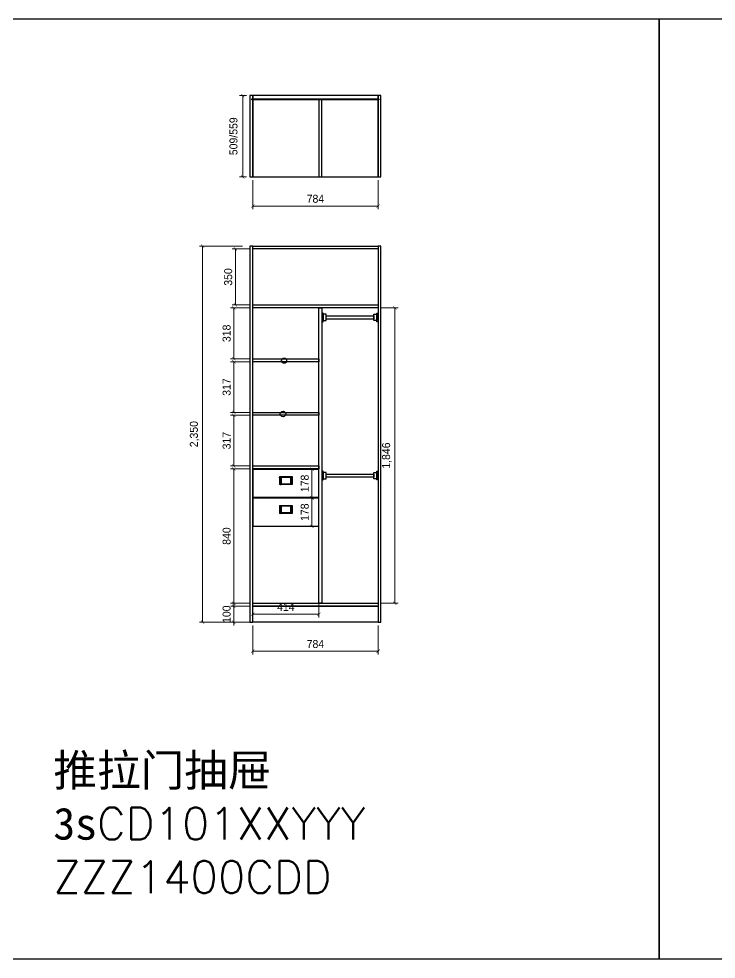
# Model space of a CAD drawing. Header units: millimetres. Extents: x 266 to 44582, y 25835 to 31716.
# Drawn here: x 11048 to 15408, y 25835 to 31711 of the extents above; entities that cross this region are included whole.
import ezdxf

# ---------------------------------------------------------------- set-up
doc = ezdxf.new("R2010")
doc.units = ezdxf.units.MM
for name, color, linetype in [('3', 3, 'Continuous'), ('7', 7, 'Continuous'), ('DIM【标注】', 66, 'Continuous'), ('外框', 7, 'Continuous')]:
    doc.layers.add(name, color=color, linetype=linetype)
doc.styles.add('-黑体', font='txt.shx', dxfattribs={"bigfont": 'bigfont.shx'})
doc.styles.add('AUDIT_D_071121225343-4', font='')
doc.styles.get('AUDIT_D_071121225343-4').set_extended_font_data('HY울릉도L')
doc.dimstyles.new('家居常用', dxfattribs={"dimscale": 200, "dimtxt": 0.25, "dimasz": 0.1, "dimexe": 0.1, "dimexo": 0.1, "dimgap": 0.1, "dimtad": 1, "dimdec": 0, "dimlunit": 6, "dimtxsty": 'AUDIT_D_071121225343-4', "dimblk": 'ARCHTICK', "dimcen": 1, "dimclrd": 252, "dimclre": 252, "dimclrt": 3, "dimadec": 0, "dimazin": 0, "dimtfac": 1, "dimtdec": 0, "dimtix": 1, "dimtmove": 1, "dimatfit": 3, "dimldrblk": 'DOT', "dimfxl": 0.3, "dimfxlon": 1, "dimlwd": 9, "dimlwe": 9, "dimarcsym": 0})
pattern_1 = [(45, (1305.171, -13759.847), (-2.245064, 2.245064), []), (45, (1305.171, -13758.2594), (-2.245064, 2.245064), [])]

# ---------------------------------------------------------------- blocks, each defined once
blk = doc.blocks.new('_ArchTick')
at = {"color": 0, "linetype": 'ByBlock', "const_width": 0.15}
blk.add_lwpolyline([(-0.5, -0.5), (0.5, 0.5)], dxfattribs=at)
blk = doc.blocks.new('*D19')
at = {"layer": '3', "color": 252, "lineweight": 9}
for p, q in [((12490.5, 30272.8), (12382.5, 30272.8)), ((12402.5, 30272.8), (12402.5, 29922.8)), ((12490.5, 29922.8), (12382.5, 29922.8))]:
    blk.add_line(p, q, dxfattribs=at)
at = {"layer": 'Defpoints', "color": 0}
for p in [(12510.5, 30272.8), (12402.5, 29922.8), (12510.5, 29922.8)]:
    blk.add_point(p, dxfattribs=at)
at = {"layer": '3', "color": 252, "lineweight": 9, "xscale": 20, "yscale": 20, "zscale": 20}
for p, rotation in [((12402.5, 30272.8), 90), ((12402.5, 29922.8), 270)]:
    blk.add_blockref('_ArchTick', p, dxfattribs=dict(at, rotation=rotation))
at = {"layer": '3', "color": 3, "insert": (12357.5, 30097.8), "char_height": 50, "attachment_point": 5, "rotation": 90, "style": 'AUDIT_D_071121225343-4'}
blk.add_mtext('350', dxfattribs=at)
blk = doc.blocks.new('_DOT')
at = {"color": 0, "linetype": 'ByBlock'}
blk.add_line((-0.5, 0), (-1, 0), dxfattribs=at)
at = {"color": 0, "linetype": 'ByBlock', "const_width": 0.5}
blk.add_lwpolyline([(-0.25, 0, 1), (0.25, 0, 1)], format="xyb", close=True, dxfattribs=at)
blk = doc.blocks.new('*D20')
at = {"layer": '3', "color": 252, "lineweight": 9}
for p, q in [((12490.5, 29904.8), (12372.5, 29904.8)), ((12392.5, 29904.8), (12392.5, 29586.5)), ((12490.5, 29586.5), (12372.5, 29586.5))]:
    blk.add_line(p, q, dxfattribs=at)
at = {"layer": 'Defpoints', "color": 0}
for p in [(12510.5, 29904.8), (12392.5, 29586.5), (12510.5, 29586.5)]:
    blk.add_point(p, dxfattribs=at)
at = {"layer": '3', "color": 252, "lineweight": 9, "xscale": 20, "yscale": 20, "zscale": 20}
for p, rotation in [((12392.5, 29904.8), 90), ((12392.5, 29586.5), 270)]:
    blk.add_blockref('_ArchTick', p, dxfattribs=dict(at, rotation=rotation))
at = {"layer": '3', "color": 3, "insert": (12347.5, 29745.6), "char_height": 50, "attachment_point": 5, "rotation": 90, "style": 'AUDIT_D_071121225343-4'}
blk.add_mtext('318', dxfattribs=at)
blk = doc.blocks.new('*D21')
at = {"layer": '3', "color": 252, "lineweight": 9}
for p, q in [((12490.5, 29568.5), (12372.5, 29568.5)), ((12392.5, 29568.5), (12392.5, 29251.5)), ((12490.5, 29251.5), (12372.5, 29251.5))]:
    blk.add_line(p, q, dxfattribs=at)
at = {"layer": 'Defpoints', "color": 0}
for p in [(12510.5, 29568.5), (12392.5, 29251.5), (12510.5, 29251.5)]:
    blk.add_point(p, dxfattribs=at)
at = {"layer": '3', "color": 252, "lineweight": 9, "xscale": 20, "yscale": 20, "zscale": 20}
for p, rotation in [((12392.5, 29568.5), 90), ((12392.5, 29251.5), 270)]:
    blk.add_blockref('_ArchTick', p, dxfattribs=dict(at, rotation=rotation))
at = {"layer": '3', "color": 3, "insert": (12347.5, 29410), "char_height": 50, "attachment_point": 5, "rotation": 90, "style": 'AUDIT_D_071121225343-4'}
blk.add_mtext('317', dxfattribs=at)
blk = doc.blocks.new('*D22')
at = {"layer": '3', "color": 252, "lineweight": 9}
for p, q in [((12490.5, 29233.5), (12372.5, 29233.5)), ((12392.5, 29233.5), (12392.5, 28917)), ((12490.5, 28917), (12372.5, 28917))]:
    blk.add_line(p, q, dxfattribs=at)
at = {"layer": 'Defpoints', "color": 0}
for p in [(12510.5, 29233.5), (12392.5, 28917), (12510.5, 28917)]:
    blk.add_point(p, dxfattribs=at)
at = {"layer": '3', "color": 252, "lineweight": 9, "xscale": 20, "yscale": 20, "zscale": 20}
for p, rotation in [((12392.5, 29233.5), 90), ((12392.5, 28917), 270)]:
    blk.add_blockref('_ArchTick', p, dxfattribs=dict(at, rotation=rotation))
at = {"layer": '3', "color": 3, "insert": (12347.5, 29075.2), "char_height": 50, "attachment_point": 5, "rotation": 90, "style": 'AUDIT_D_071121225343-4'}
blk.add_mtext('317', dxfattribs=at)
blk = doc.blocks.new('衣柜内拉手')
h = blk.add_hatch()
h.set_pattern_fill('STEEL', color=256, style=0)
h.set_pattern_definition(pattern_1)
h.paths.add_polyline_path([(-30, 0), (-40, 0), (-40, -50), (-30, -50)])
h = blk.add_hatch()
h.set_pattern_fill('STEEL', color=256, style=0)
h.set_pattern_definition(pattern_1)
h.paths.add_polyline_path([(40, 0), (30, 0), (30, -50), (40, -50)])
for p, q in [((-40, 0), (40, 0)), ((-40, 0), (-40, -50)), ((-30, 0), (-30, -50)), ((30, 0), (30, -50)), ((40, 0), (40, -50)), ((40, -50), (-40, -50))]:
    blk.add_line(p, q)
for centre, start, end in [((0, -257.6), 83.17871, 96.82129), ((0, 208.1), 263.17871, 276.82129)]:
    blk.add_arc(centre, 252.6, start, end)
blk = doc.blocks.new('*D23')
at = {"layer": '3', "color": 252, "lineweight": 9}
for p, q in [((12490.5, 28899), (12372.5, 28899)), ((12392.5, 28899), (12392.5, 28058.8)), ((12490.5, 28058.8), (12372.5, 28058.8))]:
    blk.add_line(p, q, dxfattribs=at)
at = {"layer": 'Defpoints', "color": 0}
for p in [(12510.5, 28899), (12392.5, 28058.8), (12510.5, 28058.8)]:
    blk.add_point(p, dxfattribs=at)
at = {"layer": '3', "color": 252, "lineweight": 9, "xscale": 20, "yscale": 20, "zscale": 20}
for p, rotation in [((12392.5, 28899), 90), ((12392.5, 28058.8), 270)]:
    blk.add_blockref('_ArchTick', p, dxfattribs=dict(at, rotation=rotation))
at = {"layer": '3', "color": 3, "insert": (12347.5, 28478.9), "char_height": 50, "attachment_point": 5, "rotation": 90, "style": 'AUDIT_D_071121225343-4'}
blk.add_mtext('840', dxfattribs=at)
blk = doc.blocks.new('*D24')
at = {"layer": '3', "color": 252, "lineweight": 9}
for p, q in [((12447, 30290.8), (12177, 30290.8)), ((12197, 30290.8), (12197, 27940.8)), ((12447, 27940.8), (12177, 27940.8))]:
    blk.add_line(p, q, dxfattribs=at)
at = {"layer": 'Defpoints', "color": 0}
for p in [(12492.5, 30290.8), (12197, 27940.8), (12492.5, 27940.8)]:
    blk.add_point(p, dxfattribs=at)
at = {"layer": '3', "color": 252, "lineweight": 9, "xscale": 20, "yscale": 20, "zscale": 20}
for p, rotation in [((12197, 30290.8), 90), ((12197, 27940.8), 270)]:
    blk.add_blockref('_ArchTick', p, dxfattribs=dict(at, rotation=rotation))
at = {"layer": '3', "color": 3, "insert": (12147.2, 29115.8), "char_height": 50, "attachment_point": 5, "rotation": 90, "style": 'AUDIT_D_071121225343-4'}
blk.add_mtext('2,350', dxfattribs=at)
blk = doc.blocks.new('A$C6B5F1E48')
at = {"layer": '7'}
for points in [[(8, 0), (8, 54), (0, 54), (0, 0)], [(27.4, 7.6), (27.4, 46.4), (8, 46.4), (8, 7.6)]]:
    blk.add_lwpolyline(points, close=True, dxfattribs=at)
blk = doc.blocks.new('*D25')
at = {"layer": '3', "color": 252, "lineweight": 9}
for p, q in [((13314.5, 29904.8), (13419, 29904.8)), ((13399, 29904.8), (13399, 28058.8)), ((13314.5, 28058.8), (13419, 28058.8))]:
    blk.add_line(p, q, dxfattribs=at)
at = {"layer": 'Defpoints', "color": 0}
for p in [(13294.5, 29904.8), (13294.5, 28058.8), (13399, 28058.8)]:
    blk.add_point(p, dxfattribs=at)
at = {"layer": '3', "color": 252, "lineweight": 9, "xscale": 20, "yscale": 20, "zscale": 20}
for p, rotation in [((13399, 29904.8), 90), ((13399, 28058.8), 270)]:
    blk.add_blockref('_ArchTick', p, dxfattribs=dict(at, rotation=rotation))
at = {"layer": '3', "color": 3, "insert": (13349.2, 28981.8), "char_height": 50, "attachment_point": 5, "rotation": 90, "style": 'AUDIT_D_071121225343-4'}
blk.add_mtext('1,846', dxfattribs=at)
blk = doc.blocks.new('*D26')
at = {"layer": '3', "color": 252, "lineweight": 9}
for p, q in [((12490.5, 28040.8), (12372.5, 28040.8)), ((12392.5, 28040.8), (12392.5, 28060.8)), ((12392.5, 28040.8), (12392.5, 27940.8)), ((12490.5, 27940.8), (12372.5, 27940.8)), ((12392.5, 27940.8), (12392.5, 27920.8))]:
    blk.add_line(p, q, dxfattribs=at)
at = {"layer": 'Defpoints', "color": 0}
for p in [(12510.5, 28040.8), (12392.5, 27940.8), (12510.5, 27940.8)]:
    blk.add_point(p, dxfattribs=at)
at = {"layer": '3', "color": 252, "lineweight": 9, "xscale": 20, "yscale": 20, "zscale": 20}
for p, rotation in [((12392.5, 28040.8), 270), ((12392.5, 27940.8), 90)]:
    blk.add_blockref('_ArchTick', p, dxfattribs=dict(at, rotation=rotation))
at = {"layer": '3', "color": 3, "insert": (12347.5, 27990.8), "char_height": 50, "attachment_point": 5, "rotation": 90, "style": 'AUDIT_D_071121225343-4'}
blk.add_mtext('100', dxfattribs=at)
blk = doc.blocks.new('*D27')
at = {"layer": '3', "color": 252, "lineweight": 9}
for p, q in [((12472.5, 31231.5), (12428.5, 31231.5)), ((12448.5, 31231.5), (12448.5, 30722.5)), ((12472.5, 30722.5), (12428.5, 30722.5))]:
    blk.add_line(p, q, dxfattribs=at)
at = {"layer": 'Defpoints', "color": 0}
for p in [(12492.5, 31231.5), (12448.5, 30722.5), (12492.5, 30722.5)]:
    blk.add_point(p, dxfattribs=at)
at = {"layer": '3', "color": 252, "lineweight": 9, "xscale": 20, "yscale": 20, "zscale": 20}
for p, rotation in [((12448.5, 31231.5), 90), ((12448.5, 30722.5), 270)]:
    blk.add_blockref('_ArchTick', p, dxfattribs=dict(at, rotation=rotation))
at = {"layer": '3', "color": 3, "insert": (12390.4, 30977), "char_height": 50, "attachment_point": 5, "rotation": 90, "style": 'AUDIT_D_071121225343-4'}
blk.add_mtext('509/559', dxfattribs=at)
blk = doc.blocks.new('*D28')
at = {"layer": '3', "color": 252, "lineweight": 9}
for p, q in [((12821.5, 28897), (12901, 28897)), ((12881, 28719), (12881, 28897)), ((12821.5, 28719), (12901, 28719))]:
    blk.add_line(p, q, dxfattribs=at)
at = {"layer": 'Defpoints', "color": 0}
for p in [(12801.5, 28897), (12881, 28897), (12801.5, 28719)]:
    blk.add_point(p, dxfattribs=at)
at = {"layer": '3', "color": 252, "lineweight": 9, "xscale": 20, "yscale": 20, "zscale": 20}
for p, rotation in [((12881, 28897), 90), ((12881, 28719), 270)]:
    blk.add_blockref('_ArchTick', p, dxfattribs=dict(at, rotation=rotation))
at = {"layer": '3', "color": 3, "insert": (12836, 28808), "char_height": 50, "attachment_point": 5, "rotation": 90, "style": 'AUDIT_D_071121225343-4'}
blk.add_mtext('178', dxfattribs=at)
blk = doc.blocks.new('*D29')
at = {"layer": '3', "color": 252, "lineweight": 9}
for p, q in [((12821.5, 28717), (12901, 28717)), ((12881, 28539), (12881, 28717)), ((12821.5, 28539), (12901, 28539))]:
    blk.add_line(p, q, dxfattribs=at)
at = {"layer": 'Defpoints', "color": 0}
for p in [(12801.5, 28717), (12881, 28717), (12801.5, 28539)]:
    blk.add_point(p, dxfattribs=at)
at = {"layer": '3', "color": 252, "lineweight": 9, "xscale": 20, "yscale": 20, "zscale": 20}
for p, rotation in [((12881, 28717), 90), ((12881, 28539), 270)]:
    blk.add_blockref('_ArchTick', p, dxfattribs=dict(at, rotation=rotation))
at = {"layer": '3', "color": 3, "insert": (12836, 28628), "char_height": 50, "attachment_point": 5, "rotation": 90, "style": 'AUDIT_D_071121225343-4'}
blk.add_mtext('178', dxfattribs=at)
blk = doc.blocks.new('*D30')
at = {"layer": 'Defpoints', "color": 0}
for p in [(12510.5, 28083), (12924.5, 28083), (12924.5, 27991)]:
    blk.add_point(p, dxfattribs=at)
at = {"layer": 'DIM【标注】', "color": 252, "lineweight": 9}
for p, q in [((12510.5, 28063), (12510.5, 27971)), ((12924.5, 28063), (12924.5, 27971)), ((12510.5, 27991), (12924.5, 27991))]:
    blk.add_line(p, q, dxfattribs=at)
at = {"layer": 'DIM【标注】', "color": 252, "lineweight": 9, "xscale": 20, "yscale": 20, "zscale": 20, "rotation": 180}
blk.add_blockref('_ArchTick', (12510.5, 27991), dxfattribs=at)
at = {"layer": 'DIM【标注】', "color": 252, "lineweight": 9, "xscale": 20, "yscale": 20, "zscale": 20}
blk.add_blockref('_ArchTick', (12924.5, 27991), dxfattribs=at)
at = {"layer": 'DIM【标注】', "color": 3, "insert": (12717.5, 28036), "char_height": 50, "attachment_point": 5, "style": 'AUDIT_D_071121225343-4'}
blk.add_mtext('414', dxfattribs=at)
blk = doc.blocks.new('*D31')
at = {"layer": 'Defpoints', "color": 0}
for p in [(12510.5, 30722.5), (13294.5, 30722.5), (13294.5, 30541)]:
    blk.add_point(p, dxfattribs=at)
at = {"layer": 'DIM【标注】', "color": 252, "lineweight": 9}
for p, q in [((12510.5, 30702.5), (12510.5, 30521)), ((13294.5, 30702.5), (13294.5, 30521)), ((12510.5, 30541), (13294.5, 30541))]:
    blk.add_line(p, q, dxfattribs=at)
at = {"layer": 'DIM【标注】', "color": 252, "lineweight": 9, "xscale": 20, "yscale": 20, "zscale": 20, "rotation": 180}
blk.add_blockref('_ArchTick', (12510.5, 30541), dxfattribs=at)
at = {"layer": 'DIM【标注】', "color": 252, "lineweight": 9, "xscale": 20, "yscale": 20, "zscale": 20}
blk.add_blockref('_ArchTick', (13294.5, 30541), dxfattribs=at)
at = {"layer": 'DIM【标注】', "color": 3, "insert": (12902.5, 30586), "char_height": 50, "attachment_point": 5, "style": 'AUDIT_D_071121225343-4'}
blk.add_mtext('784', dxfattribs=at)
blk = doc.blocks.new('*D32')
at = {"layer": 'Defpoints', "color": 0}
for p in [(12510.5, 27940.8), (13294.5, 27940.8), (13294.5, 27759.5)]:
    blk.add_point(p, dxfattribs=at)
at = {"layer": 'DIM【标注】', "color": 252, "lineweight": 9}
for p, q in [((12510.5, 27920.8), (12510.5, 27739.5)), ((13294.5, 27920.8), (13294.5, 27739.5)), ((12510.5, 27759.5), (13294.5, 27759.5))]:
    blk.add_line(p, q, dxfattribs=at)
at = {"layer": 'DIM【标注】', "color": 252, "lineweight": 9, "xscale": 20, "yscale": 20, "zscale": 20, "rotation": 180}
blk.add_blockref('_ArchTick', (12510.5, 27759.5), dxfattribs=at)
at = {"layer": 'DIM【标注】', "color": 252, "lineweight": 9, "xscale": 20, "yscale": 20, "zscale": 20}
blk.add_blockref('_ArchTick', (13294.5, 27759.5), dxfattribs=at)
at = {"layer": 'DIM【标注】', "color": 3, "insert": (12902.5, 27804.5), "char_height": 50, "attachment_point": 5, "style": 'AUDIT_D_071121225343-4'}
blk.add_mtext('784', dxfattribs=at)

msp = doc.modelspace()

# ---------------------------------------------------------------- linework, layer by layer
at = {"layer": '3', "color": 0}
for points in [[(12492.5, 30722.5), (12510.5, 30722.5), (12510.5, 31231.5), (12492.5, 31231.5)], [(12510.5, 30722.5), (13294.5, 30722.5), (13294.5, 31231.5), (12510.5, 31231.5)], [(12924.5, 30722.5), (12942.5, 30722.5), (12942.5, 31205.2), (12924.5, 31205.2)], [(13294.5, 30722.5), (13312.5, 30722.5), (13312.5, 31231.5), (13294.5, 31231.5)], [(12492.5, 27940.8), (12510.5, 27940.8), (12510.5, 30290.8), (12492.5, 30290.8)], [(12510.5, 30290.8), (13294.5, 30290.8), (13294.5, 30272.8), (12510.5, 30272.8)], [(13294.5, 27940.8), (13312.5, 27940.8), (13312.5, 30290.8), (13294.5, 30290.8)], [(12510.5, 29922.8), (13294.5, 29922.8), (13294.5, 29904.8), (12510.5, 29904.8)], [(12924.5, 29904.8), (12942.5, 29904.8), (12942.5, 28058.8), (12924.5, 28058.8)], [(12510.5, 29586.5), (12924.5, 29586.5), (12924.5, 29568.5), (12510.5, 29568.5)], [(12510.5, 29251.5), (12924.5, 29251.5), (12924.5, 29233.5), (12510.5, 29233.5)], [(12510.5, 28917), (12924.5, 28917), (12924.5, 28899), (12510.5, 28899)], [(12510.5, 28058.8), (13294.5, 28058.8), (13294.5, 28040.8), (12510.5, 28040.8)]]:
    msp.add_lwpolyline(points, close=True, dxfattribs=at)
at = {"layer": '3', "color": 2}
msp.add_lwpolyline([(12505.5, 31210.2), (13299.5, 31210.2), (13299.5, 31205.2), (12505.5, 31205.2)], close=True, dxfattribs=at)
at = {"layer": '3', "color": 8}
for points in [[(12969.9, 29855), (13267.1, 29855), (13267.1, 29834.9), (12969.9, 29834.9)], [(12969.9, 28866.7), (13267.1, 28866.7), (13267.1, 28846.6), (12969.9, 28846.6)]]:
    msp.add_lwpolyline(points, close=True, dxfattribs=at)
at = {"layer": '3'}
for points in [[(12512.5, 28897), (12922.5, 28897), (12922.5, 28719), (12512.5, 28719)], [(12512.5, 28717), (12922.5, 28717), (12922.5, 28539), (12512.5, 28539)]]:
    msp.add_lwpolyline(points, close=True, dxfattribs=at)
at = {"layer": '3', "color": 7, "true_color": 0xffffff}
msp.add_lwpolyline([(12510.5, 28040.8), (13294.5, 28040.8), (13294.5, 27940.8), (12510.5, 27940.8)], close=True, dxfattribs=at)
at = {"layer": '3'}
for centre, radius in [((12706.5, 29575), 16), ((12700, 29241.8), 17)]:
    msp.add_circle(centre, radius, dxfattribs=at)
at = {"layer": '外框'}
for points in [[(10530, 31710.7), (15051.1, 31710.7), (15051.1, 25835.4), (10530, 25835.4)], [(15051.1, 31710.7), (19572.1, 31710.7), (19572.1, 25835.4), (15051.1, 25835.4)]]:
    msp.add_lwpolyline(points, close=True, dxfattribs=at)

# ---------------------------------------------------------------- block references
for p in [(12717.5, 28850.4), (12717.5, 28670.4)]:
    msp.add_blockref('衣柜内拉手', p)
at = {"layer": '3', "color": 8}
for p in [(12942.5, 29818), (12942.5, 28829.6)]:
    msp.add_blockref('A$C6B5F1E48', p, dxfattribs=at)
at = {"layer": '3', "color": 8, "xscale": -1}
for p in [(13294.5, 29818), (13294.5, 28829.6)]:
    msp.add_blockref('A$C6B5F1E48', p, dxfattribs=at)

# ---------------------------------------------------------------- texts
at = {"insert": (11264.4, 27115.7), "char_height": 200, "width": 1714.257, "attachment_point": 1, "style": '-黑体'}
msp.add_mtext('{\\fSimHei|b0|i0|c134|p49;推拉门抽屉3s}CD101{\\C2;XX\\C4;YYY\\Ftxt,bigfont|c134;\\P\\Ftxt,bigfont|c128;\\C6;ZZZ\\C1;14\\C0;00\\C11;C\\C2;DD}', dxfattribs=at)

# ---------------------------------------------------------------- dimensions: what is measured, and where the dimension line sits
at = {"layer": '3', "color": 0}
dim = msp.add_linear_dim(base=(12448.5, 30722.5), p1=(12492.5, 31231.5), p2=(12492.5, 30722.5), angle=90, text='509/559', dimstyle='家居常用', override={"dimfxl": 1.25, "dimarcsym": 1}, dxfattribs=at)
dim.commit()
dim.dimension.update_dxf_attribs({"geometry": '*D27', "text_midpoint": (12390.4, 30977)})
for base, p1, p2, picture, middle in [((12197, 27940.8), (12492.5, 30290.8), (12492.5, 27940.8), '*D24', (12147.2, 29115.8)), ((12402.5, 29922.8), (12510.5, 30272.8), (12510.5, 29922.8), '*D19', (12357.5, 30097.8)), ((12392.5, 29586.5), (12510.5, 29904.8), (12510.5, 29586.5), '*D20', (12347.5, 29745.6)), ((13399, 28058.8), (13294.5, 29904.8), (13294.5, 28058.8), '*D25', (13349.2, 28981.8)), ((12392.5, 29251.5), (12510.5, 29568.5), (12510.5, 29251.5), '*D21', (12347.5, 29410)), ((12392.4625051, 28916.9684725), (12510.500023, 29233.4684725), (12510.500023, 28916.9684725), '*D22', (12347.4625051, 29075.2184725)), ((12392.5, 28058.8), (12510.5, 28899), (12510.5, 28058.8), '*D23', (12347.5, 28478.9)), ((12392.5, 27940.8), (12510.5, 28040.8), (12510.5, 27940.8), '*D26', (12347.5, 27990.8))]:
    dim = msp.add_linear_dim(base=base, p1=p1, p2=p2, angle=90, dimstyle='家居常用', override={"dimfxl": 1.25, "dimarcsym": 1}, dxfattribs=at)
    dim.commit()
    dim.dimension.update_dxf_attribs({"geometry": picture, "text_midpoint": middle})
at = {"layer": '3', "color": 7, "true_color": 0xffffff}
for p1, p2, picture, middle in [((12801.5, 28719), (12801.5, 28897), '*D28', (12836, 28808)), ((12801.5, 28539), (12801.5, 28717), '*D29', (12836, 28628))]:
    dim = msp.add_aligned_dim(p1=p1, p2=p2, distance=-79.5, dimstyle='家居常用', override={"dimfxl": 1.25, "dimarcsym": 1}, dxfattribs=at)
    dim.commit()
    dim.dimension.update_dxf_attribs({"geometry": picture, "text_midpoint": middle})
at = {"layer": 'DIM【标注】', "color": 7, "true_color": 0xffffff}
for base, p1, p2, picture, middle in [((13294.5, 30541), (12510.5, 30722.5), (13294.5, 30722.5), '*D31', (12902.5, 30586)), ((12924.5, 27991), (12510.5, 28083), (12924.5, 28083), '*D30', (12717.5, 28036)), ((13294.5, 27759.5), (12510.5, 27940.8), (13294.5, 27940.8), '*D32', (12902.5, 27804.5))]:
    dim = msp.add_linear_dim(base=base, p1=p1, p2=p2, dimstyle='家居常用', override={"dimfxl": 1.25, "dimarcsym": 1}, dxfattribs=at)
    dim.commit()
    dim.dimension.update_dxf_attribs({"geometry": picture, "text_midpoint": middle})

doc.saveas('drawing.dxf')
